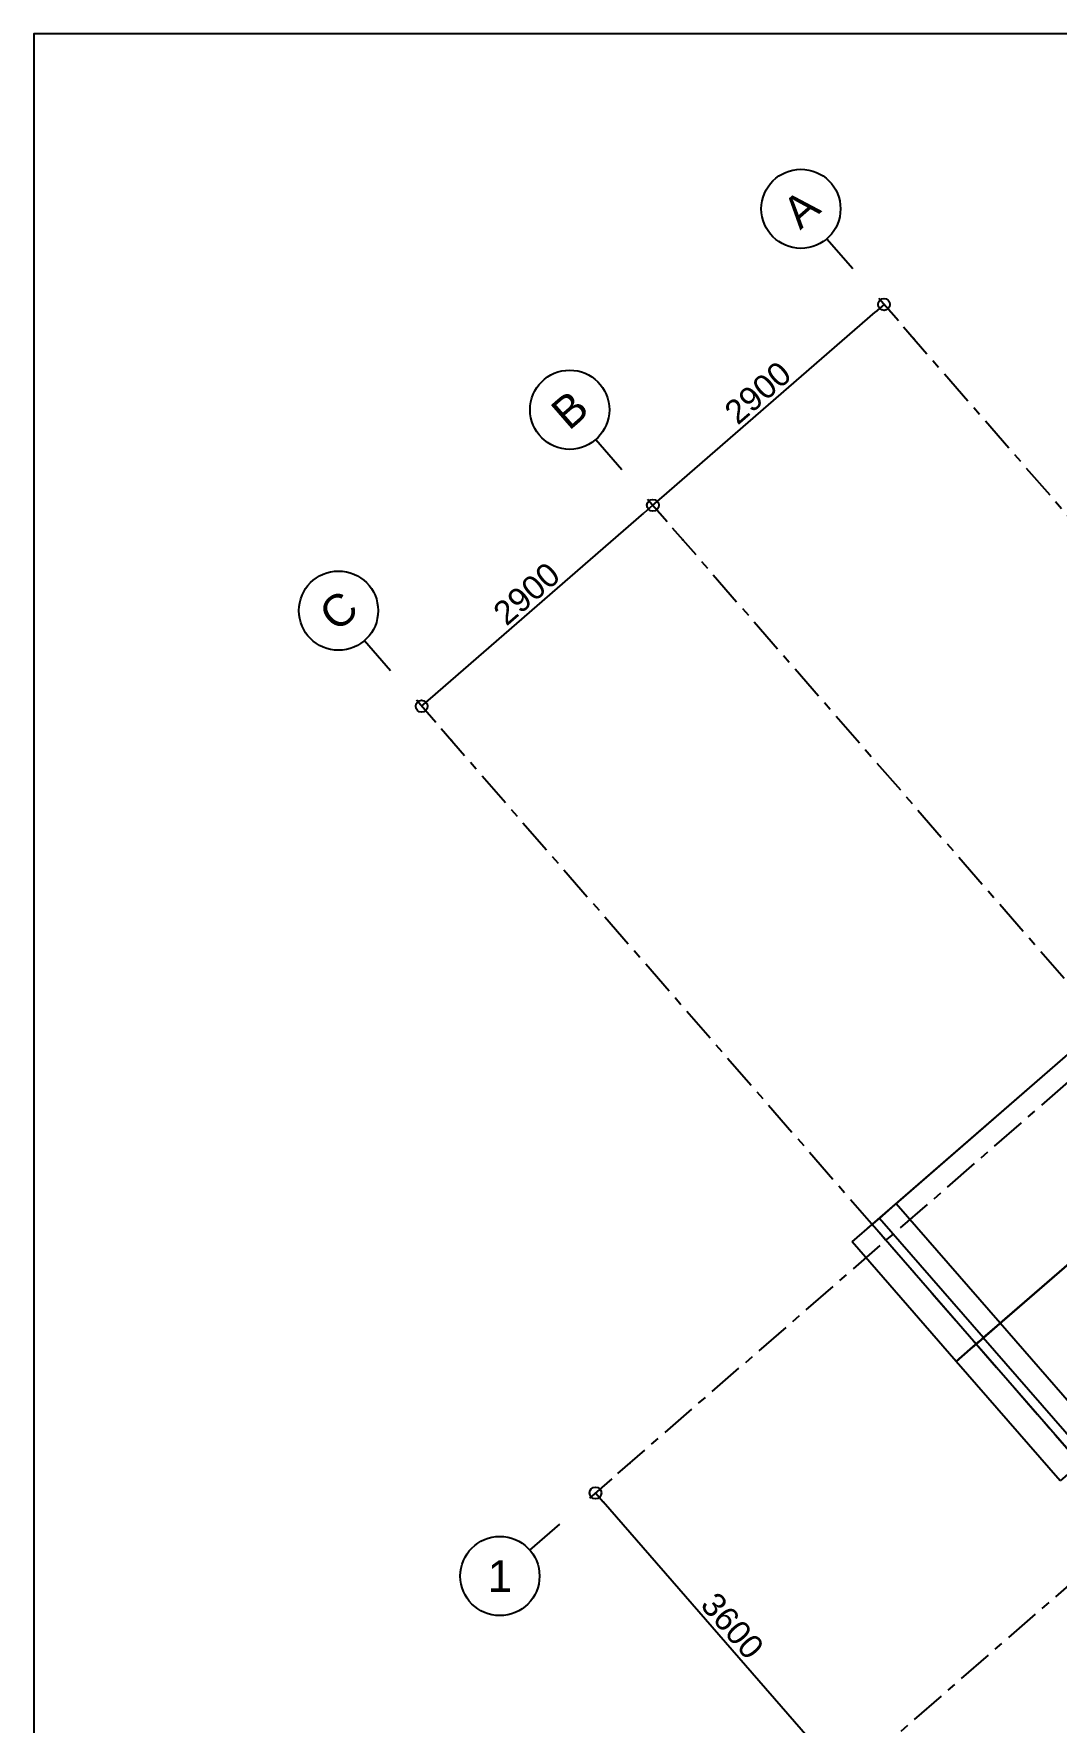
# Model space of a CAD drawing. Header units: millimetres. Extents: x -25371 to 2282244, y -90657 to 147824.
# Drawn here: x 1488486 to 1498165, y -73347 to -57357 of the extents above; entities that cross this region are included whole.
import ezdxf
from ezdxf.enums import TextEntityAlignment as Align

# ---------------------------------------------------------------- set-up
doc = ezdxf.new("R2010")
doc.units = ezdxf.units.MM
doc.linetypes.add('CENTER', pattern=[50.8, 31.75, -6.35, 6.35, -6.35])
doc.linetypes.add('TA_GL_000.90000', pattern=[2.475, 0.9, -0.225, 0.225, -0.225, 0.9])
for name, color, linetype in [('000 - 0_SYM_DWG_GRID-BUBBLE_MAIN_COLOR_6', 7, 'Continuous'), ('000 - 0_SYM_DWG_GRIDLINE_MAIN_COLOR_251', 7, 'Continuous'), ('000 - 0_SYM_DWG_SLOPE-SYM_TEXT_COLOR_3', 7, 'Continuous'), ('000 - D I M', 7, 'Continuous'), ('000 - EXISTING_CANOPY_MAIN_COLOR_251', 7, 'Continuous'), ('000 - GRID', 7, 'CENTER')]:
    doc.layers.add(name, color=color, linetype=linetype)
doc.styles.add('Arial', font='arial.ttf', dxfattribs={"height": 300})
doc.styles.add('FAMELINE_FOR_CKST', font='arial.ttf')
doc.styles.add('TA', font='', dxfattribs={"height": 4.5})
doc.styles.get('TA').set_extended_font_data('Cordia New')
doc.dimstyles.new('FAMELINE-CKST_C-C', dxfattribs={"dimtxt": 0.3, "dimasz": 0.15, "dimexe": 0.1, "dimexo": 0.1, "dimgap": 0.05, "dimtad": 1, "dimzin": 0, "dimdsep": 46, "dimtxsty": 'FAMELINE_FOR_CKST', "dimblk": 'ORIGIN', "dimblk1": 'ORIGIN', "dimblk2": 'ORIGIN', "dimsah": 1, "dimcen": 0.1, "dimdle": 0.1, "dimclrd": 7, "dimclre": 7, "dimclrt": 7, "dimadec": 0, "dimazin": 0, "dimtfac": 1, "dimtix": 1, "dimtmove": 2, "dimatfit": 3, "dimfxl": 1, "dimtolj": 1, "dimtzin": 0, "dimlwd": -1, "dimlwe": -1, "dimarcsym": 0})

# ---------------------------------------------------------------- blocks, each defined once
blk = doc.blocks.new('DPA_CP_Entrance Canopy Lower - Depth 4200-5687027-2510-01 ROOF LEVEL PLAN')
at = {"layer": '000 - EXISTING_CANOPY_MAIN_COLOR_251', "color": 7}
for p, q in [((-5150, -700), (-3229, 969)), ((-4927, -507), (-3229, 969)), ((-4889, -474), (-3229, 969)), ((-2245, -163), (-3229, 969)), ((-3229, 969), (-3196, 932)), ((-2245, -163), (-3229, 969)), ((-2278, -125), (-2245, -163)), ((-2245, -163), (-4166, -1832)), ((-2245, -163), (-3943, -1639)), ((-2245, -163), (-3905, -1606)), ((-4908, -490), (-4889, -474)), ((-5086, -645), (-4908, -490)), ((-3943, -1639), (-4927, -507)), ((-5342, -868), (-5131, -684)), ((-5191, -736), (-5153, -704)), ((-5153, -704), (-5086, -645)), ((-4169, -1836), (-5153, -704)), ((-5150, -700), (-5127, -681)), ((-4101, -1777), (-5086, -645)), ((-4101, -1777), (-5086, -645)), ((-4358, -2000), (-5342, -868)), ((-3924, -1622), (-4101, -1777)), ((-3905, -1606), (-3924, -1622)), ((-4147, -1816), (-4358, -2000)), ((-4169, -1836), (-4207, -1868)), ((-4101, -1777), (-4169, -1836)), ((-4143, -1813), (-4166, -1832))]:
    blk.add_line(p, q, dxfattribs=at)
blk = doc.blocks.new('C-1-VS01_REV00_20260615-120454_LOPF_EX')
at = {"layer": '000 - EXISTING_CANOPY_MAIN_COLOR_251', "color": 7}
for p in [(-23858.215, 8816.585), (-22874.126, 7684.522)]:
    blk.add_blockref('DPA_CP_Entrance Canopy Lower - Depth 4200-5687027-2510-01 ROOF LEVEL PLAN', p, dxfattribs=at)
blk = doc.blocks.new('*U330')
at = {"layer": '000 - 0_SYM_DWG_GRID-BUBBLE_MAIN_COLOR_6', "color": 7}
blk.add_line((16.74, 0), (11.74, 0), dxfattribs=at)
blk.add_circle((21.74, 0), 5, dxfattribs=at)
at = {"layer": '000 - 0_SYM_DWG_GRIDLINE_MAIN_COLOR_251', "color": 7, "linetype": 'ByBlock', "ltscale": 5}
blk.add_line((2, 0), (-362.71, 0), dxfattribs=at)
at = {"layer": '000 - 0_SYM_DWG_GRIDLINE_MAIN_COLOR_251', "color": 7}
blk.add_point((0, 0), dxfattribs=at)
at = {"color": 7, "style": 'TA', "flags": 1}
blk.add_attdef('LOCATION', (6, -6), '', height=4.5, rotation=270, dxfattribs=at)
at = {"layer": '000 - 0_SYM_DWG_SLOPE-SYM_TEXT_COLOR_3', "color": 7, "style": 'Arial'}
blk.add_attdef('GRID-HEAD', text='', height=4, rotation=270, dxfattribs=at).set_placement((21.74, 0), align=Align.MIDDLE_CENTER)
blk = doc.blocks.new('*U331')
at = {"layer": '000 - 0_SYM_DWG_GRID-BUBBLE_MAIN_COLOR_6', "color": 7}
blk.add_line((16.74, 0), (11.74, 0), dxfattribs=at)
blk.add_circle((21.74, 0), 5, dxfattribs=at)
at = {"layer": '000 - 0_SYM_DWG_GRIDLINE_MAIN_COLOR_251', "color": 7, "linetype": 'ByBlock', "ltscale": 5}
blk.add_line((2, 0), (-104.48, 0), dxfattribs=at)
at = {"layer": '000 - 0_SYM_DWG_GRIDLINE_MAIN_COLOR_251', "color": 7}
for p in [(-102.48, 0), (0, 0)]:
    blk.add_point(p, dxfattribs=at)
at = {"color": 7, "style": 'TA', "flags": 1}
blk.add_attdef('LOCATION', (6, -6), '', height=4.5, rotation=270, dxfattribs=at)
at = {"layer": '000 - 0_SYM_DWG_SLOPE-SYM_TEXT_COLOR_3', "color": 7, "style": 'Arial'}
blk.add_attdef('GRID-HEAD', text='', height=4, rotation=270, dxfattribs=at).set_placement((21.74, 0), align=Align.MIDDLE_CENTER)
blk = doc.blocks.new('*U328')
at = {"layer": '000 - 0_SYM_DWG_GRID-BUBBLE_MAIN_COLOR_6', "color": 7}
blk.add_line((16.74, 0), (11.74, 0), dxfattribs=at)
blk.add_circle((21.74, 0), 5, dxfattribs=at)
at = {"layer": '000 - 0_SYM_DWG_GRIDLINE_MAIN_COLOR_251', "color": 7, "linetype": 'ByBlock', "ltscale": 5}
blk.add_line((2, 0), (-122.19, 0), dxfattribs=at)
at = {"layer": '000 - 0_SYM_DWG_GRIDLINE_MAIN_COLOR_251', "color": 7}
for p in [(-120.19, 0), (0, 0)]:
    blk.add_point(p, dxfattribs=at)
at = {"color": 7, "style": 'TA', "flags": 1}
blk.add_attdef('LOCATION', (6, -6), '', height=4.5, rotation=270, dxfattribs=at)
at = {"layer": '000 - 0_SYM_DWG_SLOPE-SYM_TEXT_COLOR_3', "color": 7, "style": 'Arial'}
blk.add_attdef('GRID-HEAD', text='', height=4, rotation=138.9524, dxfattribs=at).set_placement((21.74, 0), align=Align.MIDDLE_CENTER)
blk = doc.blocks.new('_Origin')
at = {"color": 7, "linetype": 'ByBlock', "lineweight": -2}
blk.add_line((0, 0), (-1, 0), dxfattribs=at)
blk.add_circle((0, 0), 0.5, dxfattribs=at)
blk = doc.blocks.new('*D318')
at = {"layer": '000 - D I M', "color": 7, "transparency": 16777216}
for p, q in [((-31476, 5706), (-31688, 5522)), ((-29343, 2939), (-31557, 5486)), ((-29114, 2989), (-29326, 2805))]:
    blk.add_line(p, q, dxfattribs=at)
at = {"layer": 'Defpoints', "color": 7, "transparency": 16777216}
for p in [(-31419, 5755), (-31631, 5571), (-29057, 3039)]:
    blk.add_point(p, dxfattribs=at)
at = {"layer": '000 - D I M', "color": 7, "transparency": 16777216, "xscale": 112.5, "yscale": 112.5, "zscale": 112.5}
for p, rotation in [((-31631, 5571), 131.0000000038849), ((-29269, 2854), 311.0000000038849)]:
    blk.add_blockref('_Origin', p, dxfattribs=dict(at, rotation=rotation))
at = {"layer": '000 - D I M', "color": 7, "transparency": 16777216, "insert": (-30335, 4313), "char_height": 225, "attachment_point": 5, "rotation": 311, "style": 'FAMELINE_FOR_CKST'}
blk.add_mtext('\\A1;3600', dxfattribs=at)
blk = doc.blocks.new('*D319')
at = {"layer": '000 - D I M', "color": 7, "transparency": 16777216}
for p, q in [((-30953, 14768), (-31138, 14980)), ((-33192, 13095), (-31173, 14850)), ((-33142, 12866), (-33326, 13078))]:
    blk.add_line(p, q, dxfattribs=at)
at = {"layer": 'Defpoints', "color": 7, "transparency": 16777216}
for p in [(-31088, 14924), (-30904, 14711), (-33093, 12809)]:
    blk.add_point(p, dxfattribs=at)
at = {"layer": '000 - D I M', "color": 7, "transparency": 16777216, "xscale": 112.5, "yscale": 112.5, "zscale": 112.5}
for p, rotation in [((-31088, 14924), 41.00000000052016), ((-33277, 13021), 221.0000000005202)]:
    blk.add_blockref('_Origin', p, dxfattribs=dict(at, rotation=rotation))
at = {"layer": '000 - D I M', "color": 7, "transparency": 16777216, "insert": (-32283, 14087), "char_height": 225, "attachment_point": 5, "rotation": 41, "style": 'FAMELINE_FOR_CKST'}
blk.add_mtext('\\A1;2900', dxfattribs=at)
blk = doc.blocks.new('*D322')
at = {"layer": '000 - D I M', "color": 7, "transparency": 16777216}
for p, q in [((-28764, 16671), (-28949, 16883)), ((-31003, 14998), (-28985, 16753)), ((-30953, 14768), (-31138, 14980))]:
    blk.add_line(p, q, dxfattribs=at)
at = {"layer": 'Defpoints', "color": 7, "transparency": 16777216}
for p in [(-28900, 16826), (-28715, 16614), (-30904, 14711)]:
    blk.add_point(p, dxfattribs=at)
at = {"layer": '000 - D I M', "color": 7, "transparency": 16777216, "xscale": 112.5, "yscale": 112.5, "zscale": 112.5}
for p, rotation in [((-28900, 16826), 41.00000000052016), ((-31088, 14924), 221.0000000005202)]:
    blk.add_blockref('_Origin', p, dxfattribs=dict(at, rotation=rotation))
at = {"layer": '000 - D I M', "color": 7, "transparency": 16777216, "insert": (-30094, 15990), "char_height": 225, "attachment_point": 5, "rotation": 41, "style": 'FAMELINE_FOR_CKST'}
blk.add_mtext('\\A1;2900', dxfattribs=at)
blk = doc.blocks.new('*U327')
at = {"layer": '000 - 0_SYM_DWG_GRID-BUBBLE_MAIN_COLOR_6', "color": 7}
blk.add_line((16.74, 0), (11.74, 0), dxfattribs=at)
blk.add_circle((21.74, 0), 5, dxfattribs=at)
at = {"layer": '000 - 0_SYM_DWG_GRIDLINE_MAIN_COLOR_251', "color": 7, "linetype": 'ByBlock', "ltscale": 5}
blk.add_line((2, 0), (-83.53, 0), dxfattribs=at)
at = {"layer": '000 - 0_SYM_DWG_GRIDLINE_MAIN_COLOR_251', "color": 7}
for p in [(-81.53, 0), (0, 0)]:
    blk.add_point(p, dxfattribs=at)
at = {"color": 7, "style": 'TA', "flags": 1}
blk.add_attdef('LOCATION', (6, -6), '', height=4.5, rotation=270, dxfattribs=at)
at = {"layer": '000 - 0_SYM_DWG_SLOPE-SYM_TEXT_COLOR_3', "color": 7, "style": 'Arial'}
blk.add_attdef('GRID-HEAD', text='', height=4, rotation=138.9524, dxfattribs=at).set_placement((21.74, 0), align=Align.MIDDLE_CENTER)
blk = doc.blocks.new('C-1-VS01_REV00_20260615-121114_LOPF_DIMS')
at = {"layer": '000 - GRID', "color": 7, "linetype": 'TA_GL_000.90000', "xscale": 75, "yscale": 75, "zscale": 75}
for name, p, rotation, values in [('*U331', (-28616.8, 16500.9), 131.0000000000055, {'GRID-HEAD': 'A'}), ('*U330', (-30805.4, 14598.3), 131.0000000000055, {'GRID-HEAD': 'B'}), ('*U330', (-32994.1, 12695.7), 131.0000000000055, {'GRID-HEAD': 'C'}), ('*U328', (-31305.7, 5853.9), 221.0000000000055, {'GRID-HEAD': '1'}), ('*U327', (-28943.9, 3136.9), 221.0000000000055, {'GRID-HEAD': '2'})]:
    blk.add_blockref(name, p, dxfattribs=dict(at, rotation=rotation)).add_auto_attribs(values)
at = {"layer": '000 - D I M', "color": 7}
for base, p1, p2, angle, picture, middle in [((-28899.7, 16826.3), (-30903.8, 14711.5), (-28715.2, 16614.1), 221, '*D322', (-30094, 15990)), ((-31088.4, 14923.7), (-33092.5, 12808.9), (-30903.8, 14711.5), 221, '*D319', (-32282.7, 14087.5)), ((-31631.2, 5571), (-29057.1, 3038.5), (-31418.9, 5755.5), 311, '*D318', (-30335.2, 4312.5))]:
    dim = blk.add_linear_dim(base=base, p1=p1, p2=p2, angle=angle, dimstyle='FAMELINE-CKST_C-C', override={"dimscale": 750, "dimdec": 0, "dimlfac": 1, "dimclrd": 7, "dimclre": 7, "dimclrt": 7}, dxfattribs=at)
    dim.commit()
    dim.dimension.update_dxf_attribs({"geometry": picture, "text_midpoint": middle})

msp = doc.modelspace()

# ---------------------------------------------------------------- linework, layer by layer
at = {"color": 7}
msp.add_lwpolyline([(1488486.18, -90657.457), (1546611.18, -90657.457), (1546611.18, -57357.458), (1488486.18, -57357.458)], close=True, dxfattribs=at)

# ---------------------------------------------------------------- block references
for name in ['C-1-VS01_REV00_20260615-121114_LOPF_DIMS', 'C-1-VS01_REV00_20260615-120454_LOPF_EX']:
    msp.add_blockref(name, (1525434.648, -76746.665), dxfattribs=at)

doc.saveas('drawing.dxf')
